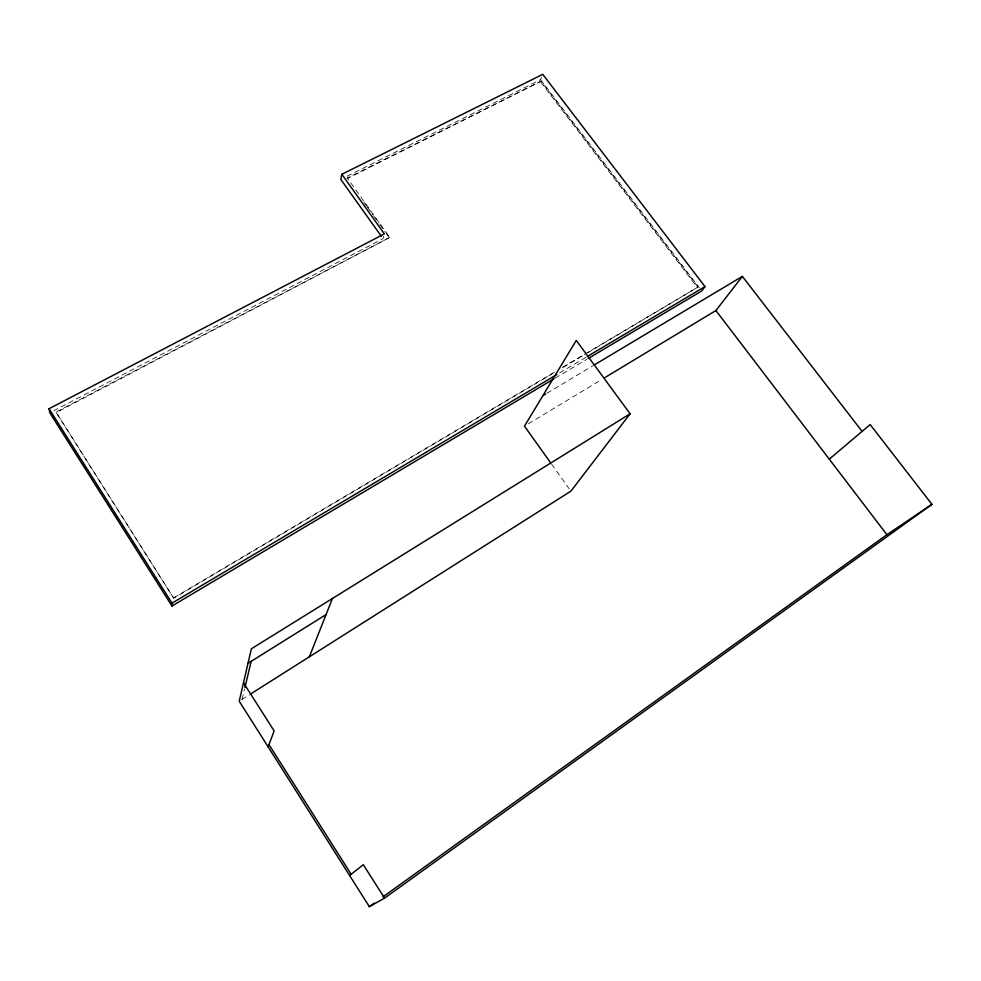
<?xml version="1.0" encoding="UTF-8"?>
<svg xmlns="http://www.w3.org/2000/svg" width="981" height="981" viewBox="0 0 981 981"><rect width="100%" height="100%" fill="white"/><g stroke="black" fill="none" stroke-linecap="round" stroke-linejoin="round"><path stroke-width="0.74" stroke-dasharray="4.91 3.68" d="M552.769 373.503L173.723 598.214L56.089 412.045L389.727 237.414L347.286 177.966L540.985 81.251L697.994 287.053L584.357 354.779M347.286 177.966L347.139 178.689L540.985 81.251M242.086 699.404L244.539 689.14M383.694 236.274L383.019 238.665L54.114 410.598M173.723 598.214L56.187 412.621L389.727 237.414M347.078 176.249L540.617 79.706L541.537 77.413M241.78 699.6L249.432 694.756M528.403 423.792L601.831 379.439M546.822 393.307L592.757 365.839M555.234 378.09L586.822 359.316M173.735 597.797L554.412 372.155M562.321 367.47L583.388 354.975M584.713 354.202L697.994 287.053M563.29 367.262L583.033 355.551M559.599 372.939L585.939 357.305M540.617 79.706L699.306 287.678M540.678 82.012L697.54 287.678M551.616 464.185L569.127 488.722M363.914 202.209L366.563 205.924M367.446 207.163L372.743 214.581M373.626 215.82L378.936 223.239M379.819 224.477L385.116 231.908M385.999 233.147L389.531 238.101"/><path stroke-width="1.47" d="M553.922 378.874L171.957 606.037L172.006 603.143L49.05 408.734L384.356 233.87L341.854 174.287L542.763 74.335L704.971 286.599L701.795 290.928L588.134 358.531M341.854 174.287L340.787 179.388L381.253 236.176M244.894 687.681L251.197 661.304M268.144 746.86L274.128 730.919L243.496 682.776M309.346 656.804L332.424 598.508M550.733 462.958L524.467 426.159L576.252 340.407L630.109 413.786L570.881 491.174L250.707 693.947M604.455 377.857L715.909 310.536L742.372 276.384L862.091 431.395M829.288 459.157L870.159 424.565L931.95 504.332L384.577 898.118L369.346 906.665L239.229 701.219L251.369 648.797L630.109 413.786M349.616 875.506L363.301 864.69L384.577 898.118M369.346 906.665L374.325 903.084M383.031 896.83L886.91 534.694L931.95 504.332M248.009 663.303L326.048 614.596M542.885 395.662L545.51 394.092M594.069 365.055L742.372 276.384M172.006 603.143L556.963 374.509M587.251 356.52L704.971 286.599M715.909 310.536L886.91 534.694M268.99 744.616L351.161 874.279M171.957 606.037L49.823 412.842L49.05 408.734"/></g></svg>
